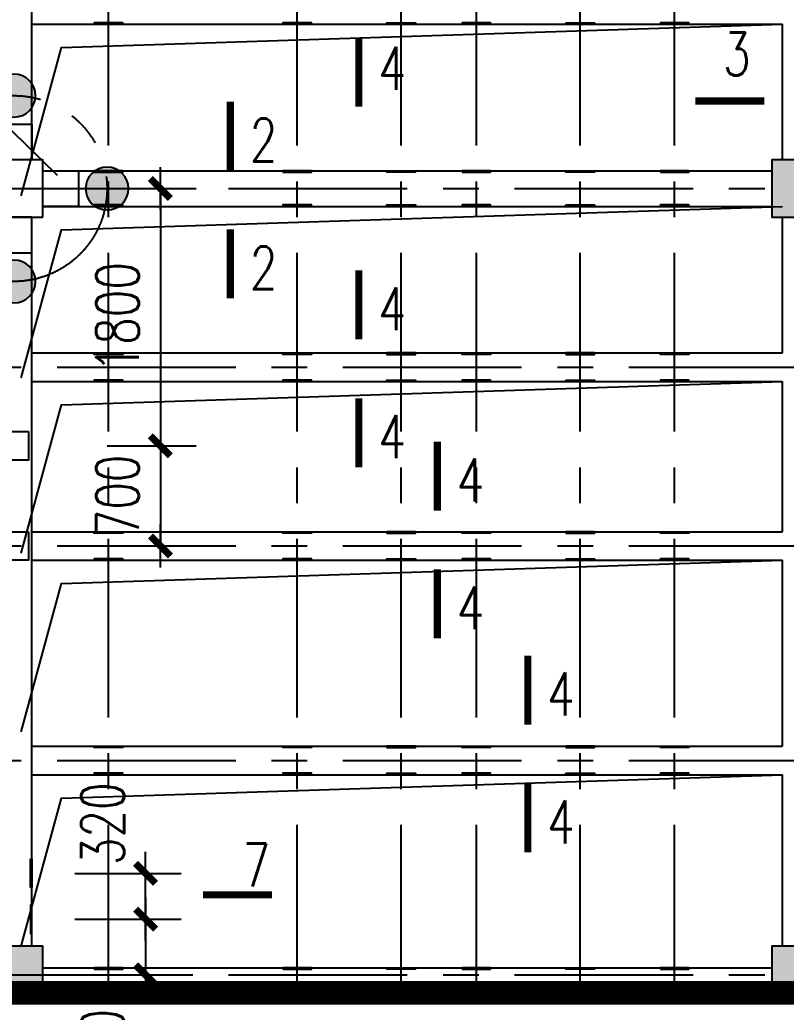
# Model space of a CAD drawing. Extents: x 1427168 to 1936200, y 1176778 to 1377202.
# Drawn here: x 1773293 to 1778653, y 1216945 to 1223886 of the extents above; entities that cross this region are included whole.
import ezdxf

# ---------------------------------------------------------------- set-up
doc = ezdxf.new("R2010")
doc.units = 0
doc.header["$LTSCALE"] = 1000
doc.header["$MEASUREMENT"] = 0
doc.linetypes.add('CENTER', pattern=[2, 1.25, -0.25, 0.25, -0.25])
doc.linetypes.add('DOTE', pattern=[2.42, 2, -0.2, 0.02, -0.2])
doc.layers.get('0').update_dxf_attribs({"linetype": 'CONTINUOUS'})
doc.layers.get('DEFPOINTS').update_dxf_attribs({"linetype": 'CONTINUOUS'})
for name, color, linetype in [('01粗实线层', 7, 'CONTINUOUS'), ('2', 2, 'CONTINUOUS'), ('3', 4, 'CONTINUOUS'), ('4', 3, 'CONTINUOUS'), ('5剖面线层', 2, 'CONTINUOUS'), ('AXIS', 3, 'CONTINUOUS'), ('DOTE', 1, 'DOTE'), ('PUB_DIM', 3, 'CONTINUOUS'), ('WUHUA', 8, 'CONTINUOUS')]:
    doc.layers.add(name, color=color, linetype=linetype)
doc.styles.add('_TXT', font='TXT.shx', dxfattribs={"width": 0.75})
doc.styles.add('DIM_FONT', font='SIMPLEX.shx', dxfattribs={"width": 0.75})
doc.dimstyles.new('DIMN', dxfattribs={"dimtxt": 300, "dimasz": 1, "dimexe": 250, "dimexo": 300, "dimgap": 150, "dimtad": 1, "dimdec": 0, "dimzin": 0, "dimtxsty": 'DIM_FONT', "dimblk": '_DIMX', "dimcen": 0.09, "dimclrt": 7, "dimazin": 3, "dimtfac": 1, "dimtdec": 0, "dimtix": 1, "dimtmove": 0, "dimatfit": 3, "dimtolj": 1, "dimtzin": 0})
doc.dimstyles.new('DIMN$0', dxfattribs={"dimscale": 2, "dimtxt": 150, "dimasz": 200, "dimexe": 0, "dimexo": 0, "dimgap": 150, "dimtad": 1, "dimdec": 0, "dimzin": 0, "dimtxsty": 'DIM_FONT', "dimblk": 'OBLIQUE', "dimcen": 0.09, "dimclrd": 3, "dimclre": 3, "dimclrt": 3, "dimazin": 3, "dimtfac": 1, "dimtdec": 0, "dimtix": 1, "dimtmove": 0, "dimatfit": 3, "dimtolj": 1, "dimtzin": 0})
pattern_1 = [(225, (2127685.616, 960687.099), (11.22532015, -11.22532015), [])]
pattern_2 = [(135, (2127685.616, 1482224.97), (11.22532015, 11.22532015), [])]
pattern_3 = [(225, (2127685.616, 959437.099), (11.22532015, -11.22532015), [])]
pattern_4 = [(135, (2127685.616, 1480974.97), (11.22532015, 11.22532015), [])]
pattern_5 = [(225, (2127685.616, 957937.099), (11.22532015, -11.22532015), [])]
pattern_6 = [(135, (2127685.616, 1479474.97), (11.22532015, 11.22532015), [])]
pattern_7 = [(225, (2127685.616, 963187.099), (11.22532015, -11.22532015), [])]
pattern_8 = [(225, (2127685.616, 961912.099), (11.22532015, -11.22532015), [])]
pattern_9 = [(225, (2127685.616, 962152.099), (11.22532015, -11.22532015), [])]
pattern_10 = [(225, (2127685.616, 956577.099), (11.22532015, -11.22532015), [])]

# ---------------------------------------------------------------- blocks, each defined once
blk = doc.blocks.new('_DIMX')
blk.add_line((-150, 0), (150, 0))
at = {"const_width": 50}
blk.add_lwpolyline([(-70, -70), (70, 70)], dxfattribs=at)
blk = doc.blocks.new('*D266')
at = {"layer": 'AXIS', "color": 0}
for p, q in [((1773914.6, 1222706), (1774526.4, 1222706)), ((1774276.4, 1222705), (1774276.4, 1220907)), ((1773904.6, 1220906), (1774526.4, 1220906))]:
    blk.add_line(p, q, dxfattribs=at)
at = {"layer": 'DEFPOINTS', "color": 0}
for p in [(1773614.6, 1222706), (1773604.6, 1220906), (1774276.4, 1220906)]:
    blk.add_point(p, dxfattribs=at)
at = {"layer": 'AXIS', "color": 0}
for p, rotation in [((1774276.4, 1222706), 90), ((1774276.4, 1220906), 270)]:
    blk.add_blockref('_DIMX', p, dxfattribs=dict(at, rotation=rotation))
at = {"layer": 'AXIS', "color": 7, "insert": (1773976.4, 1221806), "char_height": 300, "attachment_point": 5, "rotation": 90, "style": 'DIM_FONT'}
blk.add_mtext('\\A1;1800', dxfattribs=at)
blk = doc.blocks.new('*D267')
at = {"layer": 'AXIS', "color": 0}
for p, q in [((1773914.6, 1220906), (1774526.4, 1220906)), ((1774276.4, 1220907), (1774276.4, 1220908)), ((1774276.4, 1220906), (1774276.4, 1220206)), ((1773914.6, 1220206), (1774526.4, 1220206)), ((1774276.4, 1220205), (1774276.4, 1220204))]:
    blk.add_line(p, q, dxfattribs=at)
at = {"layer": 'DEFPOINTS', "color": 0}
for p in [(1773614.6, 1220906), (1773614.6, 1220206), (1774276.4, 1220206)]:
    blk.add_point(p, dxfattribs=at)
at = {"layer": 'AXIS', "color": 0}
for p, rotation in [((1774276.4, 1220906), 270), ((1774276.4, 1220206), 90)]:
    blk.add_blockref('_DIMX', p, dxfattribs=dict(at, rotation=rotation))
at = {"layer": 'AXIS', "color": 7, "insert": (1773976.4, 1220556), "char_height": 300, "attachment_point": 5, "rotation": 90, "style": 'DIM_FONT'}
blk.add_mtext('\\A1;700', dxfattribs=at)
blk = doc.blocks.new('*D506')
at = {"layer": 'AXIS', "color": 0}
for p, q in [((1773678.2, 1217596), (1774422.7, 1217596)), ((1774172.7, 1217595), (1774172.7, 1217207)), ((1773962.3, 1217206), (1774422.7, 1217206))]:
    blk.add_line(p, q, dxfattribs=at)
at = {"layer": 'DEFPOINTS', "color": 0}
for p in [(1773378.2, 1217596), (1773662.3, 1217206), (1774172.7, 1217206)]:
    blk.add_point(p, dxfattribs=at)
at = {"layer": 'AXIS', "color": 0}
for p, rotation in [((1774172.7, 1217596), 90), ((1774172.7, 1217206), 270)]:
    blk.add_blockref('_DIMX', p, dxfattribs=dict(at, rotation=rotation))
at = {"layer": 'AXIS', "color": 7, "insert": (1773872.7, 1216678.6), "char_height": 300, "attachment_point": 5, "rotation": 90, "style": 'DIM_FONT'}
blk.add_mtext('\\A1;390', dxfattribs=at)
blk = doc.blocks.new('*D505')
at = {"layer": 'AXIS', "color": 0}
for p, q in [((1773678.2, 1217916), (1774422.7, 1217916)), ((1774172.7, 1217597), (1774172.7, 1217915)), ((1773678.2, 1217596), (1774422.7, 1217596))]:
    blk.add_line(p, q, dxfattribs=at)
at = {"layer": 'DEFPOINTS', "color": 0}
for p in [(1773378.2, 1217916), (1774172.7, 1217916), (1773378.2, 1217596)]:
    blk.add_point(p, dxfattribs=at)
at = {"layer": 'AXIS', "color": 0}
for p, rotation in [((1774172.7, 1217916), 90), ((1774172.7, 1217596), 270)]:
    blk.add_blockref('_DIMX', p, dxfattribs=dict(at, rotation=rotation))
at = {"layer": 'AXIS', "color": 7, "insert": (1773872.7, 1218262.9), "char_height": 300, "attachment_point": 5, "rotation": 90, "style": 'DIM_FONT'}
blk.add_mtext('\\A1;320', dxfattribs=at)

msp = doc.modelspace()

# ---------------------------------------------------------------- hatches: boundary and pattern name
at = {"layer": '5剖面线层'}
h = msp.add_hatch(dxfattribs=at)
h.set_pattern_fill('ANSI31', color=256, scale=10, style=0)
h.set_pattern_definition([(45, (1669692.4579, 1093995.6416), (-0.8838834765, 0.8838834765), [])])
h.paths.add_polyline_path([(1773378.2, 1217696), (1773368.2, 1217696), (1773368.2, 1217645.4), (1773378.2, 1217682.2)])
h.paths.add_polyline_path([(1773138.2, 1227916), (1773128.2, 1227916), (1773128.2, 1227716), (1773138.2, 1227716)])
h.paths.add_polyline_path([(1773378.2, 1227916), (1773368.2, 1227916), (1773368.2, 1227716), (1773378.2, 1227716)])
h.paths.add_polyline_path([(1773138.2, 1227596), (1773128.2, 1227596), (1773128.2, 1227396), (1773138.2, 1227396)])
h.paths.add_polyline_path([(1773378.2, 1227596), (1773368.2, 1227596), (1773368.2, 1227396), (1773378.2, 1227396)])
h.paths.add_polyline_path([(1773138.2, 1218016), (1773128.2, 1218016), (1773128.2, 1217816), (1773138.2, 1217816)])
h.paths.add_polyline_path([(1773378.2, 1218016), (1773368.2, 1218016), (1773368.2, 1217816), (1773378.2, 1217816)])
h.paths.add_polyline_path([(1773138.2, 1217696), (1773128.2, 1217696), (1773128.2, 1217496), (1773138.2, 1217496)])
h.paths.add_polyline_path([(1773378.2, 1217682.2), (1773368.2, 1217645.4), (1773368.2, 1217496), (1773378.2, 1217496)])
at = {"layer": '5剖面线层', "linetype": 'BYBLOCK', "ltscale": 1e-05}
h = msp.add_hatch(dxfattribs=at)
h.set_pattern_fill('ANSI31', color=256, scale=5, style=0)
h.set_pattern_definition(pattern_7)
h.paths.add_polyline_path([(1773913.2, 1223856), (1774013.2, 1223856), (1774013.2, 1223866), (1773913.2, 1223866)])
h.paths.add_polyline_path([(1773813.2, 1223856), (1773913.2, 1223856), (1773913.2, 1223866), (1773813.2, 1223866)])
h = msp.add_hatch(dxfattribs=at)
h.set_pattern_fill('ANSI31', color=256, scale=5, style=0)
h.set_pattern_definition(pattern_7)
h.paths.add_polyline_path([(1775233.2, 1223856), (1775333.2, 1223856), (1775333.2, 1223866), (1775233.2, 1223866)])
h.paths.add_polyline_path([(1775133.2, 1223856), (1775233.2, 1223856), (1775233.2, 1223866), (1775133.2, 1223866)])
h = msp.add_hatch(dxfattribs=at)
h.set_pattern_fill('ANSI31', color=256, scale=5, style=0)
h.set_pattern_definition(pattern_7)
h.paths.add_polyline_path([(1775960.2, 1223856), (1776060.2, 1223856), (1776060.2, 1223866), (1775960.2, 1223866)])
h.paths.add_polyline_path([(1775860.2, 1223856), (1775960.2, 1223856), (1775960.2, 1223866), (1775860.2, 1223866)])
h = msp.add_hatch(dxfattribs=at)
h.set_pattern_fill('ANSI31', color=256, scale=5, style=0)
h.set_pattern_definition(pattern_7)
h.paths.add_polyline_path([(1776486.2, 1223856), (1776586.2, 1223856), (1776586.2, 1223866), (1776486.2, 1223866)])
h.paths.add_polyline_path([(1776386.2, 1223856), (1776486.2, 1223856), (1776486.2, 1223866), (1776386.2, 1223866)])
h = msp.add_hatch(dxfattribs=at)
h.set_pattern_fill('ANSI31', color=256, scale=5, style=0)
h.set_pattern_definition(pattern_7)
h.paths.add_polyline_path([(1777213.2, 1223856), (1777313.2, 1223856), (1777313.2, 1223866), (1777213.2, 1223866)])
h.paths.add_polyline_path([(1777113.2, 1223856), (1777213.2, 1223856), (1777213.2, 1223866), (1777113.2, 1223866)])
h = msp.add_hatch(dxfattribs=at)
h.set_pattern_fill('ANSI31', color=256, scale=5, style=0)
h.set_pattern_definition(pattern_7)
h.paths.add_polyline_path([(1777873.2, 1223856), (1777973.2, 1223856), (1777973.2, 1223866), (1777873.2, 1223866)])
h.paths.add_polyline_path([(1777773.2, 1223856), (1777873.2, 1223856), (1777873.2, 1223866), (1777773.2, 1223866)])
h = msp.add_hatch(dxfattribs=at)
h.set_pattern_fill('ANSI31', color=256, scale=5, style=0)
h.set_pattern_definition(pattern_9)
h.paths.add_polyline_path([(1773913.2, 1222821), (1774013.2, 1222821), (1774013.2, 1222831), (1773913.2, 1222831)])
h.paths.add_polyline_path([(1773813.2, 1222821), (1773913.2, 1222821), (1773913.2, 1222831), (1773813.2, 1222831)])
h = msp.add_hatch(dxfattribs=at)
h.set_pattern_fill('ANSI31', color=256, scale=5, style=0)
h.set_pattern_definition(pattern_9)
h.paths.add_polyline_path([(1775233.2, 1222821), (1775333.2, 1222821), (1775333.2, 1222831), (1775233.2, 1222831)])
h.paths.add_polyline_path([(1775133.2, 1222821), (1775233.2, 1222821), (1775233.2, 1222831), (1775133.2, 1222831)])
h = msp.add_hatch(dxfattribs=at)
h.set_pattern_fill('ANSI31', color=256, scale=5, style=0)
h.set_pattern_definition(pattern_9)
h.paths.add_polyline_path([(1775960.2, 1222821), (1776060.2, 1222821), (1776060.2, 1222831), (1775960.2, 1222831)])
h.paths.add_polyline_path([(1775860.2, 1222821), (1775960.2, 1222821), (1775960.2, 1222831), (1775860.2, 1222831)])
h = msp.add_hatch(dxfattribs=at)
h.set_pattern_fill('ANSI31', color=256, scale=5, style=0)
h.set_pattern_definition(pattern_9)
h.paths.add_polyline_path([(1776486.2, 1222821), (1776586.2, 1222821), (1776586.2, 1222831), (1776486.2, 1222831)])
h.paths.add_polyline_path([(1776386.2, 1222821), (1776486.2, 1222821), (1776486.2, 1222831), (1776386.2, 1222831)])
h = msp.add_hatch(dxfattribs=at)
h.set_pattern_fill('ANSI31', color=256, scale=5, style=0)
h.set_pattern_definition(pattern_9)
h.paths.add_polyline_path([(1777213.2, 1222821), (1777313.2, 1222821), (1777313.2, 1222831), (1777213.2, 1222831)])
h.paths.add_polyline_path([(1777113.2, 1222821), (1777213.2, 1222821), (1777213.2, 1222831), (1777113.2, 1222831)])
h = msp.add_hatch(dxfattribs=at)
h.set_pattern_fill('ANSI31', color=256, scale=5, style=0)
h.set_pattern_definition(pattern_9)
h.paths.add_polyline_path([(1777873.2, 1222821), (1777973.2, 1222821), (1777973.2, 1222831), (1777873.2, 1222831)])
h.paths.add_polyline_path([(1777773.2, 1222821), (1777873.2, 1222821), (1777873.2, 1222831), (1777773.2, 1222831)])
h = msp.add_hatch(dxfattribs=at)
h.set_pattern_fill('ANSI31', color=256, scale=5, style=0)
h.set_pattern_definition(pattern_8)
h.paths.add_polyline_path([(1773913.2, 1222581), (1774013.2, 1222581), (1774013.2, 1222591), (1773913.2, 1222591)])
h.paths.add_polyline_path([(1773813.2, 1222581), (1773913.2, 1222581), (1773913.2, 1222591), (1773813.2, 1222591)])
h = msp.add_hatch(dxfattribs=at)
h.set_pattern_fill('ANSI31', color=256, scale=5, style=0)
h.set_pattern_definition(pattern_8)
h.paths.add_polyline_path([(1775233.2, 1222581), (1775333.2, 1222581), (1775333.2, 1222591), (1775233.2, 1222591)])
h.paths.add_polyline_path([(1775133.2, 1222581), (1775233.2, 1222581), (1775233.2, 1222591), (1775133.2, 1222591)])
h = msp.add_hatch(dxfattribs=at)
h.set_pattern_fill('ANSI31', color=256, scale=5, style=0)
h.set_pattern_definition(pattern_8)
h.paths.add_polyline_path([(1775960.2, 1222581), (1776060.2, 1222581), (1776060.2, 1222591), (1775960.2, 1222591)])
h.paths.add_polyline_path([(1775860.2, 1222581), (1775960.2, 1222581), (1775960.2, 1222591), (1775860.2, 1222591)])
h = msp.add_hatch(dxfattribs=at)
h.set_pattern_fill('ANSI31', color=256, scale=5, style=0)
h.set_pattern_definition(pattern_8)
h.paths.add_polyline_path([(1776486.2, 1222581), (1776586.2, 1222581), (1776586.2, 1222591), (1776486.2, 1222591)])
h.paths.add_polyline_path([(1776386.2, 1222581), (1776486.2, 1222581), (1776486.2, 1222591), (1776386.2, 1222591)])
h = msp.add_hatch(dxfattribs=at)
h.set_pattern_fill('ANSI31', color=256, scale=5, style=0)
h.set_pattern_definition(pattern_8)
h.paths.add_polyline_path([(1777213.2, 1222581), (1777313.2, 1222581), (1777313.2, 1222591), (1777213.2, 1222591)])
h.paths.add_polyline_path([(1777113.2, 1222581), (1777213.2, 1222581), (1777213.2, 1222591), (1777113.2, 1222591)])
h = msp.add_hatch(dxfattribs=at)
h.set_pattern_fill('ANSI31', color=256, scale=5, style=0)
h.set_pattern_definition(pattern_8)
h.paths.add_polyline_path([(1777873.2, 1222581), (1777973.2, 1222581), (1777973.2, 1222591), (1777873.2, 1222591)])
h.paths.add_polyline_path([(1777773.2, 1222581), (1777873.2, 1222581), (1777873.2, 1222591), (1777773.2, 1222591)])
h = msp.add_hatch(dxfattribs=at)
h.set_pattern_fill('ANSI31', color=256, scale=5, style=0)
h.set_pattern_definition(pattern_2)
h.paths.add_polyline_path([(1773913.2, 1221556), (1774013.2, 1221556), (1774013.2, 1221546), (1773913.2, 1221546)])
h.paths.add_polyline_path([(1773813.2, 1221556), (1773913.2, 1221556), (1773913.2, 1221546), (1773813.2, 1221546)])
h = msp.add_hatch(dxfattribs=at)
h.set_pattern_fill('ANSI31', color=256, scale=5, style=0)
h.set_pattern_definition(pattern_2)
h.paths.add_polyline_path([(1775233.2, 1221556), (1775333.2, 1221556), (1775333.2, 1221546), (1775233.2, 1221546)])
h.paths.add_polyline_path([(1775133.2, 1221556), (1775233.2, 1221556), (1775233.2, 1221546), (1775133.2, 1221546)])
h = msp.add_hatch(dxfattribs=at)
h.set_pattern_fill('ANSI31', color=256, scale=5, style=0)
h.set_pattern_definition(pattern_2)
h.paths.add_polyline_path([(1775960.2, 1221556), (1776060.2, 1221556), (1776060.2, 1221546), (1775960.2, 1221546)])
h.paths.add_polyline_path([(1775860.2, 1221556), (1775960.2, 1221556), (1775960.2, 1221546), (1775860.2, 1221546)])
h = msp.add_hatch(dxfattribs=at)
h.set_pattern_fill('ANSI31', color=256, scale=5, style=0)
h.set_pattern_definition(pattern_2)
h.paths.add_polyline_path([(1776486.2, 1221556), (1776586.2, 1221556), (1776586.2, 1221546), (1776486.2, 1221546)])
h.paths.add_polyline_path([(1776386.2, 1221556), (1776486.2, 1221556), (1776486.2, 1221546), (1776386.2, 1221546)])
h = msp.add_hatch(dxfattribs=at)
h.set_pattern_fill('ANSI31', color=256, scale=5, style=0)
h.set_pattern_definition(pattern_2)
h.paths.add_polyline_path([(1777213.2, 1221556), (1777313.2, 1221556), (1777313.2, 1221546), (1777213.2, 1221546)])
h.paths.add_polyline_path([(1777113.2, 1221556), (1777213.2, 1221556), (1777213.2, 1221546), (1777113.2, 1221546)])
h = msp.add_hatch(dxfattribs=at)
h.set_pattern_fill('ANSI31', color=256, scale=5, style=0)
h.set_pattern_definition(pattern_2)
h.paths.add_polyline_path([(1777873.2, 1221556), (1777973.2, 1221556), (1777973.2, 1221546), (1777873.2, 1221546)])
h.paths.add_polyline_path([(1777773.2, 1221556), (1777873.2, 1221556), (1777873.2, 1221546), (1777773.2, 1221546)])
h = msp.add_hatch(dxfattribs=at)
h.set_pattern_fill('ANSI31', color=256, scale=5, style=0)
h.set_pattern_definition(pattern_1)
h.paths.add_polyline_path([(1773913.2, 1221356), (1774013.2, 1221356), (1774013.2, 1221366), (1773913.2, 1221366)])
h.paths.add_polyline_path([(1773813.2, 1221356), (1773913.2, 1221356), (1773913.2, 1221366), (1773813.2, 1221366)])
h = msp.add_hatch(dxfattribs=at)
h.set_pattern_fill('ANSI31', color=256, scale=5, style=0)
h.set_pattern_definition(pattern_1)
h.paths.add_polyline_path([(1775233.2, 1221356), (1775333.2, 1221356), (1775333.2, 1221366), (1775233.2, 1221366)])
h.paths.add_polyline_path([(1775133.2, 1221356), (1775233.2, 1221356), (1775233.2, 1221366), (1775133.2, 1221366)])
h = msp.add_hatch(dxfattribs=at)
h.set_pattern_fill('ANSI31', color=256, scale=5, style=0)
h.set_pattern_definition(pattern_1)
h.paths.add_polyline_path([(1775960.2, 1221356), (1776060.2, 1221356), (1776060.2, 1221366), (1775960.2, 1221366)])
h.paths.add_polyline_path([(1775860.2, 1221356), (1775960.2, 1221356), (1775960.2, 1221366), (1775860.2, 1221366)])
h = msp.add_hatch(dxfattribs=at)
h.set_pattern_fill('ANSI31', color=256, scale=5, style=0)
h.set_pattern_definition(pattern_1)
h.paths.add_polyline_path([(1776486.2, 1221356), (1776586.2, 1221356), (1776586.2, 1221366), (1776486.2, 1221366)])
h.paths.add_polyline_path([(1776386.2, 1221356), (1776486.2, 1221356), (1776486.2, 1221366), (1776386.2, 1221366)])
h = msp.add_hatch(dxfattribs=at)
h.set_pattern_fill('ANSI31', color=256, scale=5, style=0)
h.set_pattern_definition(pattern_1)
h.paths.add_polyline_path([(1777213.2, 1221356), (1777313.2, 1221356), (1777313.2, 1221366), (1777213.2, 1221366)])
h.paths.add_polyline_path([(1777113.2, 1221356), (1777213.2, 1221356), (1777213.2, 1221366), (1777113.2, 1221366)])
h = msp.add_hatch(dxfattribs=at)
h.set_pattern_fill('ANSI31', color=256, scale=5, style=0)
h.set_pattern_definition(pattern_1)
h.paths.add_polyline_path([(1777873.2, 1221356), (1777973.2, 1221356), (1777973.2, 1221366), (1777873.2, 1221366)])
h.paths.add_polyline_path([(1777773.2, 1221356), (1777873.2, 1221356), (1777873.2, 1221366), (1777773.2, 1221366)])
h = msp.add_hatch(dxfattribs=at)
h.set_pattern_fill('ANSI31', color=256, scale=5, style=0)
h.set_pattern_definition(pattern_4)
h.paths.add_polyline_path([(1773913.2, 1220306), (1774013.2, 1220306), (1774013.2, 1220296), (1773913.2, 1220296)])
h.paths.add_polyline_path([(1773813.2, 1220306), (1773913.2, 1220306), (1773913.2, 1220296), (1773813.2, 1220296)])
h = msp.add_hatch(dxfattribs=at)
h.set_pattern_fill('ANSI31', color=256, scale=5, style=0)
h.set_pattern_definition(pattern_4)
h.paths.add_polyline_path([(1775233.2, 1220306), (1775333.2, 1220306), (1775333.2, 1220296), (1775233.2, 1220296)])
h.paths.add_polyline_path([(1775133.2, 1220306), (1775233.2, 1220306), (1775233.2, 1220296), (1775133.2, 1220296)])
h = msp.add_hatch(dxfattribs=at)
h.set_pattern_fill('ANSI31', color=256, scale=5, style=0)
h.set_pattern_definition(pattern_4)
h.paths.add_polyline_path([(1775960.2, 1220306), (1776060.2, 1220306), (1776060.2, 1220296), (1775960.2, 1220296)])
h.paths.add_polyline_path([(1775860.2, 1220306), (1775960.2, 1220306), (1775960.2, 1220296), (1775860.2, 1220296)])
h = msp.add_hatch(dxfattribs=at)
h.set_pattern_fill('ANSI31', color=256, scale=5, style=0)
h.set_pattern_definition(pattern_4)
h.paths.add_polyline_path([(1776486.2, 1220306), (1776586.2, 1220306), (1776586.2, 1220296), (1776486.2, 1220296)])
h.paths.add_polyline_path([(1776386.2, 1220306), (1776486.2, 1220306), (1776486.2, 1220296), (1776386.2, 1220296)])
h = msp.add_hatch(dxfattribs=at)
h.set_pattern_fill('ANSI31', color=256, scale=5, style=0)
h.set_pattern_definition(pattern_4)
h.paths.add_polyline_path([(1777213.2, 1220306), (1777313.2, 1220306), (1777313.2, 1220296), (1777213.2, 1220296)])
h.paths.add_polyline_path([(1777113.2, 1220306), (1777213.2, 1220306), (1777213.2, 1220296), (1777113.2, 1220296)])
h = msp.add_hatch(dxfattribs=at)
h.set_pattern_fill('ANSI31', color=256, scale=5, style=0)
h.set_pattern_definition(pattern_4)
h.paths.add_polyline_path([(1777873.2, 1220306), (1777973.2, 1220306), (1777973.2, 1220296), (1777873.2, 1220296)])
h.paths.add_polyline_path([(1777773.2, 1220306), (1777873.2, 1220306), (1777873.2, 1220296), (1777773.2, 1220296)])
h = msp.add_hatch(dxfattribs=at)
h.set_pattern_fill('ANSI31', color=256, scale=5, style=0)
h.set_pattern_definition(pattern_3)
h.paths.add_polyline_path([(1773913.2, 1220106), (1774013.2, 1220106), (1774013.2, 1220116), (1773913.2, 1220116)])
h.paths.add_polyline_path([(1773813.2, 1220106), (1773913.2, 1220106), (1773913.2, 1220116), (1773813.2, 1220116)])
h = msp.add_hatch(dxfattribs=at)
h.set_pattern_fill('ANSI31', color=256, scale=5, style=0)
h.set_pattern_definition(pattern_3)
h.paths.add_polyline_path([(1775233.2, 1220106), (1775333.2, 1220106), (1775333.2, 1220116), (1775233.2, 1220116)])
h.paths.add_polyline_path([(1775133.2, 1220106), (1775233.2, 1220106), (1775233.2, 1220116), (1775133.2, 1220116)])
h = msp.add_hatch(dxfattribs=at)
h.set_pattern_fill('ANSI31', color=256, scale=5, style=0)
h.set_pattern_definition(pattern_3)
h.paths.add_polyline_path([(1775960.2, 1220106), (1776060.2, 1220106), (1776060.2, 1220116), (1775960.2, 1220116)])
h.paths.add_polyline_path([(1775860.2, 1220106), (1775960.2, 1220106), (1775960.2, 1220116), (1775860.2, 1220116)])
h = msp.add_hatch(dxfattribs=at)
h.set_pattern_fill('ANSI31', color=256, scale=5, style=0)
h.set_pattern_definition(pattern_3)
h.paths.add_polyline_path([(1776486.2, 1220106), (1776586.2, 1220106), (1776586.2, 1220116), (1776486.2, 1220116)])
h.paths.add_polyline_path([(1776386.2, 1220106), (1776486.2, 1220106), (1776486.2, 1220116), (1776386.2, 1220116)])
h = msp.add_hatch(dxfattribs=at)
h.set_pattern_fill('ANSI31', color=256, scale=5, style=0)
h.set_pattern_definition(pattern_3)
h.paths.add_polyline_path([(1777213.2, 1220106), (1777313.2, 1220106), (1777313.2, 1220116), (1777213.2, 1220116)])
h.paths.add_polyline_path([(1777113.2, 1220106), (1777213.2, 1220106), (1777213.2, 1220116), (1777113.2, 1220116)])
h = msp.add_hatch(dxfattribs=at)
h.set_pattern_fill('ANSI31', color=256, scale=5, style=0)
h.set_pattern_definition(pattern_3)
h.paths.add_polyline_path([(1777873.2, 1220106), (1777973.2, 1220106), (1777973.2, 1220116), (1777873.2, 1220116)])
h.paths.add_polyline_path([(1777773.2, 1220106), (1777873.2, 1220106), (1777873.2, 1220116), (1777773.2, 1220116)])
h = msp.add_hatch(dxfattribs=at)
h.set_pattern_fill('ANSI31', color=256, scale=5, style=0)
h.set_pattern_definition(pattern_6)
h.paths.add_polyline_path([(1773913.2, 1218806), (1774013.2, 1218806), (1774013.2, 1218796), (1773913.2, 1218796)])
h.paths.add_polyline_path([(1773813.2, 1218806), (1773913.2, 1218806), (1773913.2, 1218796), (1773813.2, 1218796)])
h = msp.add_hatch(dxfattribs=at)
h.set_pattern_fill('ANSI31', color=256, scale=5, style=0)
h.set_pattern_definition(pattern_6)
h.paths.add_polyline_path([(1775233.2, 1218806), (1775333.2, 1218806), (1775333.2, 1218796), (1775233.2, 1218796)])
h.paths.add_polyline_path([(1775133.2, 1218806), (1775233.2, 1218806), (1775233.2, 1218796), (1775133.2, 1218796)])
h = msp.add_hatch(dxfattribs=at)
h.set_pattern_fill('ANSI31', color=256, scale=5, style=0)
h.set_pattern_definition(pattern_6)
h.paths.add_polyline_path([(1775960.2, 1218806), (1776060.2, 1218806), (1776060.2, 1218796), (1775960.2, 1218796)])
h.paths.add_polyline_path([(1775860.2, 1218806), (1775960.2, 1218806), (1775960.2, 1218796), (1775860.2, 1218796)])
h = msp.add_hatch(dxfattribs=at)
h.set_pattern_fill('ANSI31', color=256, scale=5, style=0)
h.set_pattern_definition(pattern_6)
h.paths.add_polyline_path([(1776486.2, 1218806), (1776586.2, 1218806), (1776586.2, 1218796), (1776486.2, 1218796)])
h.paths.add_polyline_path([(1776386.2, 1218806), (1776486.2, 1218806), (1776486.2, 1218796), (1776386.2, 1218796)])
h = msp.add_hatch(dxfattribs=at)
h.set_pattern_fill('ANSI31', color=256, scale=5, style=0)
h.set_pattern_definition(pattern_6)
h.paths.add_polyline_path([(1777213.2, 1218806), (1777313.2, 1218806), (1777313.2, 1218796), (1777213.2, 1218796)])
h.paths.add_polyline_path([(1777113.2, 1218806), (1777213.2, 1218806), (1777213.2, 1218796), (1777113.2, 1218796)])
h = msp.add_hatch(dxfattribs=at)
h.set_pattern_fill('ANSI31', color=256, scale=5, style=0)
h.set_pattern_definition(pattern_6)
h.paths.add_polyline_path([(1777873.2, 1218806), (1777973.2, 1218806), (1777973.2, 1218796), (1777873.2, 1218796)])
h.paths.add_polyline_path([(1777773.2, 1218806), (1777873.2, 1218806), (1777873.2, 1218796), (1777773.2, 1218796)])
h = msp.add_hatch(dxfattribs=at)
h.set_pattern_fill('ANSI31', color=256, scale=5, style=0)
h.set_pattern_definition(pattern_5)
h.paths.add_polyline_path([(1773913.2, 1218606), (1774013.2, 1218606), (1774013.2, 1218616), (1773913.2, 1218616)])
h.paths.add_polyline_path([(1773813.2, 1218606), (1773913.2, 1218606), (1773913.2, 1218616), (1773813.2, 1218616)])
h = msp.add_hatch(dxfattribs=at)
h.set_pattern_fill('ANSI31', color=256, scale=5, style=0)
h.set_pattern_definition(pattern_5)
h.paths.add_polyline_path([(1775233.2, 1218606), (1775333.2, 1218606), (1775333.2, 1218616), (1775233.2, 1218616)])
h.paths.add_polyline_path([(1775133.2, 1218606), (1775233.2, 1218606), (1775233.2, 1218616), (1775133.2, 1218616)])
h = msp.add_hatch(dxfattribs=at)
h.set_pattern_fill('ANSI31', color=256, scale=5, style=0)
h.set_pattern_definition(pattern_5)
h.paths.add_polyline_path([(1775960.2, 1218606), (1776060.2, 1218606), (1776060.2, 1218616), (1775960.2, 1218616)])
h.paths.add_polyline_path([(1775860.2, 1218606), (1775960.2, 1218606), (1775960.2, 1218616), (1775860.2, 1218616)])
h = msp.add_hatch(dxfattribs=at)
h.set_pattern_fill('ANSI31', color=256, scale=5, style=0)
h.set_pattern_definition(pattern_5)
h.paths.add_polyline_path([(1776486.2, 1218606), (1776586.2, 1218606), (1776586.2, 1218616), (1776486.2, 1218616)])
h.paths.add_polyline_path([(1776386.2, 1218606), (1776486.2, 1218606), (1776486.2, 1218616), (1776386.2, 1218616)])
h = msp.add_hatch(dxfattribs=at)
h.set_pattern_fill('ANSI31', color=256, scale=5, style=0)
h.set_pattern_definition(pattern_5)
h.paths.add_polyline_path([(1777213.2, 1218606), (1777313.2, 1218606), (1777313.2, 1218616), (1777213.2, 1218616)])
h.paths.add_polyline_path([(1777113.2, 1218606), (1777213.2, 1218606), (1777213.2, 1218616), (1777113.2, 1218616)])
h = msp.add_hatch(dxfattribs=at)
h.set_pattern_fill('ANSI31', color=256, scale=5, style=0)
h.set_pattern_definition(pattern_5)
h.paths.add_polyline_path([(1777873.2, 1218606), (1777973.2, 1218606), (1777973.2, 1218616), (1777873.2, 1218616)])
h.paths.add_polyline_path([(1777773.2, 1218606), (1777873.2, 1218606), (1777873.2, 1218616), (1777773.2, 1218616)])
h = msp.add_hatch(dxfattribs=at)
h.set_pattern_fill('ANSI31', color=256, scale=5, style=0)
h.set_pattern_definition(pattern_10)
h.paths.add_polyline_path([(1773913.2, 1217246), (1774013.2, 1217246), (1774013.2, 1217256), (1773913.2, 1217256)])
h.paths.add_polyline_path([(1773813.2, 1217246), (1773913.2, 1217246), (1773913.2, 1217256), (1773813.2, 1217256)])
h = msp.add_hatch(dxfattribs=at)
h.set_pattern_fill('ANSI31', color=256, scale=5, style=0)
h.set_pattern_definition(pattern_10)
h.paths.add_polyline_path([(1775233.2, 1217246), (1775333.2, 1217246), (1775333.2, 1217256), (1775233.2, 1217256)])
h.paths.add_polyline_path([(1775133.2, 1217246), (1775233.2, 1217246), (1775233.2, 1217256), (1775133.2, 1217256)])
h = msp.add_hatch(dxfattribs=at)
h.set_pattern_fill('ANSI31', color=256, scale=5, style=0)
h.set_pattern_definition(pattern_10)
h.paths.add_polyline_path([(1775960.2, 1217246), (1776060.2, 1217246), (1776060.2, 1217256), (1775960.2, 1217256)])
h.paths.add_polyline_path([(1775860.2, 1217246), (1775960.2, 1217246), (1775960.2, 1217256), (1775860.2, 1217256)])
h = msp.add_hatch(dxfattribs=at)
h.set_pattern_fill('ANSI31', color=256, scale=5, style=0)
h.set_pattern_definition(pattern_10)
h.paths.add_polyline_path([(1776486.2, 1217246), (1776586.2, 1217246), (1776586.2, 1217256), (1776486.2, 1217256)])
h.paths.add_polyline_path([(1776386.2, 1217246), (1776486.2, 1217246), (1776486.2, 1217256), (1776386.2, 1217256)])
h = msp.add_hatch(dxfattribs=at)
h.set_pattern_fill('ANSI31', color=256, scale=5, style=0)
h.set_pattern_definition(pattern_10)
h.paths.add_polyline_path([(1777213.2, 1217246), (1777313.2, 1217246), (1777313.2, 1217256), (1777213.2, 1217256)])
h.paths.add_polyline_path([(1777113.2, 1217246), (1777213.2, 1217246), (1777213.2, 1217256), (1777113.2, 1217256)])
h = msp.add_hatch(dxfattribs=at)
h.set_pattern_fill('ANSI31', color=256, scale=5, style=0)
h.set_pattern_definition(pattern_10)
h.paths.add_polyline_path([(1777873.2, 1217246), (1777973.2, 1217246), (1777973.2, 1217256), (1777873.2, 1217256)])
h.paths.add_polyline_path([(1777773.2, 1217246), (1777873.2, 1217246), (1777873.2, 1217256), (1777773.2, 1217256)])
at = {"layer": 'WUHUA'}
h = msp.add_hatch(color=256, dxfattribs=at)
h.paths.add_polyline_path([(1767953.2, 1217006), (1767953.2, 1217406), (1767553.2, 1217406), (1767553.2, 1217006)])
h.paths.add_polyline_path([(1767953.2, 1222506), (1767953.2, 1222906), (1767553.2, 1222906), (1767553.2, 1222506)])
h.paths.add_polyline_path([(1773453.2, 1217006), (1773453.2, 1217406), (1773053.2, 1217406), (1773053.2, 1217006)])
h.paths.add_polyline_path([(1778953.2, 1217006), (1778953.2, 1217406), (1778553.2, 1217406), (1778553.2, 1217006)])
h.paths.add_polyline_path([(1778953.2, 1222506), (1778953.2, 1222906), (1778553.2, 1222906), (1778553.2, 1222506)])
h.paths.add_polyline_path([(1767953.2, 1228006), (1767953.2, 1228406), (1767553.2, 1228406), (1767553.2, 1228006)])
h.paths.add_polyline_path([(1773453.2, 1228006), (1773453.2, 1228406), (1773053.2, 1228406), (1773053.2, 1228006)])
h.paths.add_polyline_path([(1778953.2, 1228006), (1778953.2, 1228406), (1778553.2, 1228406), (1778553.2, 1228006)])
h.paths.add_polyline_path([(1784453.2, 1217006), (1784453.2, 1217406), (1784053.2, 1217406), (1784053.2, 1217006)])
h.paths.add_polyline_path([(1789953.2, 1217006), (1789953.2, 1217406), (1789553.2, 1217406), (1789553.2, 1217006)])
h.paths.add_polyline_path([(1789953.2, 1222506), (1789953.2, 1222906), (1789553.2, 1222906), (1789553.2, 1222506)])
h.paths.add_polyline_path([(1795453.2, 1217006), (1795453.2, 1217406), (1795053.2, 1217406), (1795053.2, 1217006)])
h.paths.add_polyline_path([(1800953.2, 1217006), (1800953.2, 1217406), (1800553.2, 1217406), (1800553.2, 1217006)])
h.paths.add_polyline_path([(1800953.2, 1222506), (1800953.2, 1222906), (1800553.2, 1222906), (1800553.2, 1222506)])
h.paths.add_polyline_path([(1784453.2, 1228006), (1784453.2, 1228406), (1784053.2, 1228406), (1784053.2, 1228006)])
h.paths.add_polyline_path([(1789953.2, 1228006), (1789953.2, 1228406), (1789553.2, 1228406), (1789553.2, 1228006)])
h.paths.add_polyline_path([(1795453.2, 1228006), (1795453.2, 1228406), (1795053.2, 1228406), (1795053.2, 1228006)])
h.paths.add_polyline_path([(1800953.2, 1228006), (1800953.2, 1228406), (1800553.2, 1228406), (1800553.2, 1228006)])
h = msp.add_hatch(color=256, dxfattribs=at)
edge = h.paths.add_edge_path()
edge.add_arc((1772603.2, 1222706), 150, 0, 180)
edge.add_arc((1772603.2, 1222706), 150, 180, 360)
edge = h.paths.add_edge_path()
edge.add_arc((1773903.2, 1222706), 150, 0, 180)
edge.add_arc((1773903.2, 1222706), 150, 180, 360)
edge = h.paths.add_edge_path()
edge.add_arc((1773253.2, 1222056), 150, 0, 180)
edge.add_arc((1773253.2, 1222056), 150, 180, 360)
edge = h.paths.add_edge_path()
edge.add_arc((1773253.2, 1223356), 150, 0, 180)
edge.add_arc((1773253.2, 1223356), 150, 180, 360)

# ---------------------------------------------------------------- linework, layer by layer
msp.add_line((1771768.8, 1224543.4), (1773554.1, 1222800.2))
for points in [[(1773303.2, 1222656), (1773584.8, 1223693), (1778628.2, 1223856)], [(1773303.2, 1221381), (1773584.8, 1222418), (1778628.2, 1222581)], [(1773303.2, 1220156), (1773584.8, 1221193), (1778628.2, 1221356)], [(1773303.2, 1218906), (1773584.8, 1219943), (1778628.2, 1220106)], [(1773303.2, 1217406), (1773584.8, 1218443), (1778628.2, 1218606)]]:
    msp.add_lwpolyline(points)
for points in [[(1773378.2, 1222906), (1773128.2, 1222906), (1773128.2, 1223156), (1773378.2, 1223156)], [(1773453.2, 1222581), (1773453.2, 1222831), (1773703.2, 1222831), (1773703.2, 1222581)], [(1773378.2, 1222506), (1773128.2, 1222506), (1773128.2, 1222256), (1773378.2, 1222256)], [(1773353.2, 1221006), (1773353.2, 1220806), (1773153.2, 1220806), (1773153.2, 1221006)], [(1773353.2, 1220306), (1773353.2, 1220106), (1773153.2, 1220106), (1773153.2, 1220306)]]:
    msp.add_lwpolyline(points, close=True)
at = {"layer": '01粗实线层', "linetype": 'BYBLOCK', "ltscale": 1e-05}
for points in [[(1773813.2, 1223856), (1774013.2, 1223856), (1774013.2, 1223866), (1773813.2, 1223866)], [(1775133.2, 1223856), (1775333.2, 1223856), (1775333.2, 1223866), (1775133.2, 1223866)], [(1776060.2, 1223856), (1775860.2, 1223856), (1775860.2, 1223866), (1776060.2, 1223866)], [(1776386.2, 1223856), (1776586.2, 1223856), (1776586.2, 1223866), (1776386.2, 1223866)], [(1777113.2, 1223866), (1777313.2, 1223866), (1777313.2, 1223856), (1777113.2, 1223856)], [(1777773.2, 1223856), (1777973.2, 1223856), (1777973.2, 1223866), (1777773.2, 1223866)], [(1773813.2, 1222821), (1774013.2, 1222821), (1774013.2, 1222831), (1773813.2, 1222831)], [(1775133.2, 1222821), (1775333.2, 1222821), (1775333.2, 1222831), (1775133.2, 1222831)], [(1776060.2, 1222821), (1775860.2, 1222821), (1775860.2, 1222831), (1776060.2, 1222831)], [(1776386.2, 1222821), (1776586.2, 1222821), (1776586.2, 1222831), (1776386.2, 1222831)], [(1777113.2, 1222831), (1777313.2, 1222831), (1777313.2, 1222821), (1777113.2, 1222821)], [(1777773.2, 1222821), (1777973.2, 1222821), (1777973.2, 1222831), (1777773.2, 1222831)], [(1773813.2, 1222581), (1774013.2, 1222581), (1774013.2, 1222591), (1773813.2, 1222591)], [(1775133.2, 1222581), (1775333.2, 1222581), (1775333.2, 1222591), (1775133.2, 1222591)], [(1776060.2, 1222581), (1775860.2, 1222581), (1775860.2, 1222591), (1776060.2, 1222591)], [(1776386.2, 1222581), (1776586.2, 1222581), (1776586.2, 1222591), (1776386.2, 1222591)], [(1777113.2, 1222591), (1777313.2, 1222591), (1777313.2, 1222581), (1777113.2, 1222581)], [(1777773.2, 1222581), (1777973.2, 1222581), (1777973.2, 1222591), (1777773.2, 1222591)], [(1773813.2, 1221556), (1774013.2, 1221556), (1774013.2, 1221546), (1773813.2, 1221546)], [(1775133.2, 1221556), (1775333.2, 1221556), (1775333.2, 1221546), (1775133.2, 1221546)], [(1776060.2, 1221556), (1775860.2, 1221556), (1775860.2, 1221546), (1776060.2, 1221546)], [(1776386.2, 1221556), (1776586.2, 1221556), (1776586.2, 1221546), (1776386.2, 1221546)], [(1777113.2, 1221546), (1777313.2, 1221546), (1777313.2, 1221556), (1777113.2, 1221556)], [(1777773.2, 1221556), (1777973.2, 1221556), (1777973.2, 1221546), (1777773.2, 1221546)], [(1773813.2, 1221356), (1774013.2, 1221356), (1774013.2, 1221366), (1773813.2, 1221366)], [(1775133.2, 1221356), (1775333.2, 1221356), (1775333.2, 1221366), (1775133.2, 1221366)], [(1776060.2, 1221356), (1775860.2, 1221356), (1775860.2, 1221366), (1776060.2, 1221366)], [(1776386.2, 1221356), (1776586.2, 1221356), (1776586.2, 1221366), (1776386.2, 1221366)], [(1777113.2, 1221366), (1777313.2, 1221366), (1777313.2, 1221356), (1777113.2, 1221356)], [(1777773.2, 1221356), (1777973.2, 1221356), (1777973.2, 1221366), (1777773.2, 1221366)], [(1773813.2, 1220306), (1774013.2, 1220306), (1774013.2, 1220296), (1773813.2, 1220296)], [(1775133.2, 1220306), (1775333.2, 1220306), (1775333.2, 1220296), (1775133.2, 1220296)], [(1776060.2, 1220306), (1775860.2, 1220306), (1775860.2, 1220296), (1776060.2, 1220296)], [(1776386.2, 1220306), (1776586.2, 1220306), (1776586.2, 1220296), (1776386.2, 1220296)], [(1777113.2, 1220296), (1777313.2, 1220296), (1777313.2, 1220306), (1777113.2, 1220306)], [(1777773.2, 1220306), (1777973.2, 1220306), (1777973.2, 1220296), (1777773.2, 1220296)], [(1773813.2, 1220106), (1774013.2, 1220106), (1774013.2, 1220116), (1773813.2, 1220116)], [(1775133.2, 1220106), (1775333.2, 1220106), (1775333.2, 1220116), (1775133.2, 1220116)], [(1776060.2, 1220106), (1775860.2, 1220106), (1775860.2, 1220116), (1776060.2, 1220116)], [(1776386.2, 1220106), (1776586.2, 1220106), (1776586.2, 1220116), (1776386.2, 1220116)], [(1777113.2, 1220116), (1777313.2, 1220116), (1777313.2, 1220106), (1777113.2, 1220106)], [(1777773.2, 1220106), (1777973.2, 1220106), (1777973.2, 1220116), (1777773.2, 1220116)], [(1773813.2, 1218806), (1774013.2, 1218806), (1774013.2, 1218796), (1773813.2, 1218796)], [(1775133.2, 1218806), (1775333.2, 1218806), (1775333.2, 1218796), (1775133.2, 1218796)], [(1776060.2, 1218806), (1775860.2, 1218806), (1775860.2, 1218796), (1776060.2, 1218796)], [(1776386.2, 1218806), (1776586.2, 1218806), (1776586.2, 1218796), (1776386.2, 1218796)], [(1777113.2, 1218796), (1777313.2, 1218796), (1777313.2, 1218806), (1777113.2, 1218806)], [(1777773.2, 1218806), (1777973.2, 1218806), (1777973.2, 1218796), (1777773.2, 1218796)], [(1773813.2, 1218606), (1774013.2, 1218606), (1774013.2, 1218616), (1773813.2, 1218616)], [(1775133.2, 1218606), (1775333.2, 1218606), (1775333.2, 1218616), (1775133.2, 1218616)], [(1776060.2, 1218606), (1775860.2, 1218606), (1775860.2, 1218616), (1776060.2, 1218616)], [(1776386.2, 1218606), (1776586.2, 1218606), (1776586.2, 1218616), (1776386.2, 1218616)], [(1777113.2, 1218616), (1777313.2, 1218616), (1777313.2, 1218606), (1777113.2, 1218606)], [(1777773.2, 1218606), (1777973.2, 1218606), (1777973.2, 1218616), (1777773.2, 1218616)], [(1773368.2, 1217816), (1773368.2, 1218016), (1773378.2, 1218016), (1773378.2, 1217816)], [(1773368.2, 1217696), (1773368.2, 1217496), (1773378.2, 1217496), (1773378.2, 1217696)], [(1773813.2, 1217246), (1774013.2, 1217246), (1774013.2, 1217256), (1773813.2, 1217256)], [(1775133.2, 1217246), (1775333.2, 1217246), (1775333.2, 1217256), (1775133.2, 1217256)], [(1776060.2, 1217246), (1775860.2, 1217246), (1775860.2, 1217256), (1776060.2, 1217256)], [(1776386.2, 1217246), (1776586.2, 1217246), (1776586.2, 1217256), (1776386.2, 1217256)], [(1777113.2, 1217256), (1777313.2, 1217256), (1777313.2, 1217246), (1777113.2, 1217246)], [(1777773.2, 1217246), (1777973.2, 1217246), (1777973.2, 1217256), (1777773.2, 1217256)]]:
    msp.add_lwpolyline(points, close=True, dxfattribs=at)
at = {"layer": '2'}
for points in [[(1773403.2, 1223356, 1), (1773103.2, 1223356, 1), (1773403.2, 1223356, 1)], [(1774053.2, 1222706, 1), (1773753.2, 1222706, 1), (1774053.2, 1222706, 1)], [(1773403.2, 1222056, 1), (1773103.2, 1222056, 1), (1773403.2, 1222056, 1)]]:
    msp.add_lwpolyline(points, format="xyb", dxfattribs=at)
for points in [[(1773453.2, 1222506), (1773453.2, 1222906), (1773053.2, 1222906), (1773053.2, 1222506)], [(1778953.2, 1222506), (1778953.2, 1222906), (1778553.2, 1222906), (1778553.2, 1222506)], [(1773453.2, 1217006), (1773453.2, 1217406), (1773053.2, 1217406), (1773053.2, 1217006)], [(1778953.2, 1217006), (1778953.2, 1217406), (1778553.2, 1217406), (1778553.2, 1217006)]]:
    msp.add_lwpolyline(points, close=True, dxfattribs=at)
at = {"layer": '3'}
for p, q in [((1773378.2, 1222906), (1773378.2, 1228006)), ((1773378.2, 1223856), (1778628.2, 1223856)), ((1778628.2, 1222906), (1778628.2, 1223856)), ((1773453.2, 1222831), (1778553.2, 1222831)), ((1773453.2, 1222581), (1778553.2, 1222581)), ((1773378.2, 1217406), (1773378.2, 1222506)), ((1778628.2, 1221556), (1778628.2, 1222506)), ((1773378.2, 1221556), (1778628.2, 1221556)), ((1773378.2, 1221356), (1778628.2, 1221356)), ((1778628.2, 1220306), (1778628.2, 1221356)), ((1773378.2, 1220306), (1778628.2, 1220306)), ((1773378.2, 1220106), (1778628.2, 1220106)), ((1778628.2, 1218806), (1778628.2, 1220106)), ((1773378.2, 1218806), (1778628.2, 1218806)), ((1773378.2, 1218606), (1778628.2, 1218606)), ((1778628.2, 1217406), (1778628.2, 1218606)), ((1773453.2, 1217256), (1778553.2, 1217256)), ((1773453.2, 1217006), (1778553.2, 1217006))]:
    msp.add_line(p, q, dxfattribs=at)
at = {"layer": '4'}
msp.add_lwpolyline([(1767953.2, 1217006), (1800553.2, 1217006), (1800553.2, 1217156), (1767953.2, 1217156)], close=True, dxfattribs=at)
at = {"layer": 'DOTE', "linetype": 'CENTER'}
for p, q in [((1773913.2, 1217006), (1773913.2, 1229206)), ((1775233.2, 1217006), (1775233.2, 1229206)), ((1775960.2, 1217006), (1775960.2, 1229206)), ((1776486.2, 1217006), (1776486.2, 1229206)), ((1777213.2, 1217006), (1777213.2, 1229206)), ((1777873.2, 1217006), (1777873.2, 1229206)), ((1766753.2, 1222706), (1801753.2, 1222706)), ((1767553.2, 1221456), (1801753.2, 1221456)), ((1767553.2, 1220206), (1801753.2, 1220206)), ((1767553.2, 1218706), (1801753.2, 1218706)), ((1766753.2, 1217206), (1801753.2, 1217206))]:
    msp.add_line(p, q, dxfattribs=at)
msp.add_circle((1773253.2, 1222706), 650, dxfattribs=at)
at = {"layer": 'PUB_DIM', "const_width": 50}
for points in [[(1775664.3, 1223278.5), (1775664.3, 1223761)], [(1774765.7, 1223314.4), (1774765.7, 1222831.9)], [(1778017.3, 1223318.9), (1778499.9, 1223318.9)], [(1774765.7, 1222420.1), (1774765.7, 1221937.6)], [(1775664.3, 1222133.6), (1775664.3, 1221651.1)], [(1775664.3, 1221239.3), (1775664.3, 1220756.7)], [(1776213.5, 1220936.1), (1776213.5, 1220453.6)], [(1776213.5, 1220041.8), (1776213.5, 1219559.3)], [(1776845.9, 1219439.3), (1776845.9, 1218956.7)], [(1776845.9, 1218544.9), (1776845.9, 1218062.4)], [(1774575.2, 1217765.8), (1775057.7, 1217765.8)]]:
    msp.add_lwpolyline(points, dxfattribs=at)
at = {"layer": 'WUHUA', "const_width": 150}
msp.add_lwpolyline([(1767953.2, 1217081), (1800553.2, 1217081)], dxfattribs=at)

# ---------------------------------------------------------------- texts
at = {"layer": 'PUB_DIM', "style": '_TXT', "width": 0.75}
for s, p in [('3', (1778211.4, 1223497.1)), ('4', (1775800.1, 1223397.4)), ('2', (1774901.5, 1222895.5)), ('2', (1774901.5, 1222001.2)), ('4', (1775800.1, 1221714.7)), ('4', (1775800.1, 1220820.4)), ('4', (1776349.3, 1220517.2)), ('4', (1776349.3, 1219622.9)), ('4', (1776981.7, 1219020.4)), ('4', (1776981.7, 1218126)), ('7', (1774852.5, 1217824.6))]:
    msp.add_text(s, height=300, dxfattribs=at).set_placement(p)

# ---------------------------------------------------------------- dimensions: what is measured, and where the dimension line sits
at = {"layer": 'AXIS'}
for base, p1, p2, picture, middle in [((1774276.4, 1220906), (1773614.6, 1222706), (1773604.6, 1220906), '*D266', (1773976.4, 1221806)), ((1774276.4, 1220206), (1773614.6, 1220906), (1773614.6, 1220206), '*D267', (1773976.4, 1220556))]:
    dim = msp.add_linear_dim(base=base, p1=p1, p2=p2, angle=90, dimstyle='DIMN', dxfattribs=at)
    dim.commit()
    dim.dimension.update_dxf_attribs({"geometry": picture, "text_midpoint": middle})
for base, p2, picture, middle in [((1774172.7, 1217916), (1773378.2, 1217916), '*D505', (1773872.7, 1218262.9)), ((1774172.7, 1217206), (1773662.3, 1217206), '*D506', (1773872.7, 1216678.6))]:
    dim = msp.add_linear_dim(base=base, p1=(1773378.2, 1217596), p2=p2, angle=270, dimstyle='DIMN$0', override={"dimscale": 1, "dimtxt": 300, "dimasz": 1, "dimexe": 250, "dimexo": 300, "dimblk": '_DIMX', "dimclrd": 0, "dimclre": 0, "dimclrt": 7, "dimldrblk": '_DIMX'}, dxfattribs=at)
    dim.commit()
    dim.dimension.update_dxf_attribs({"geometry": picture, "text_midpoint": middle, "dimtype": 160})

doc.saveas('drawing.dxf')
